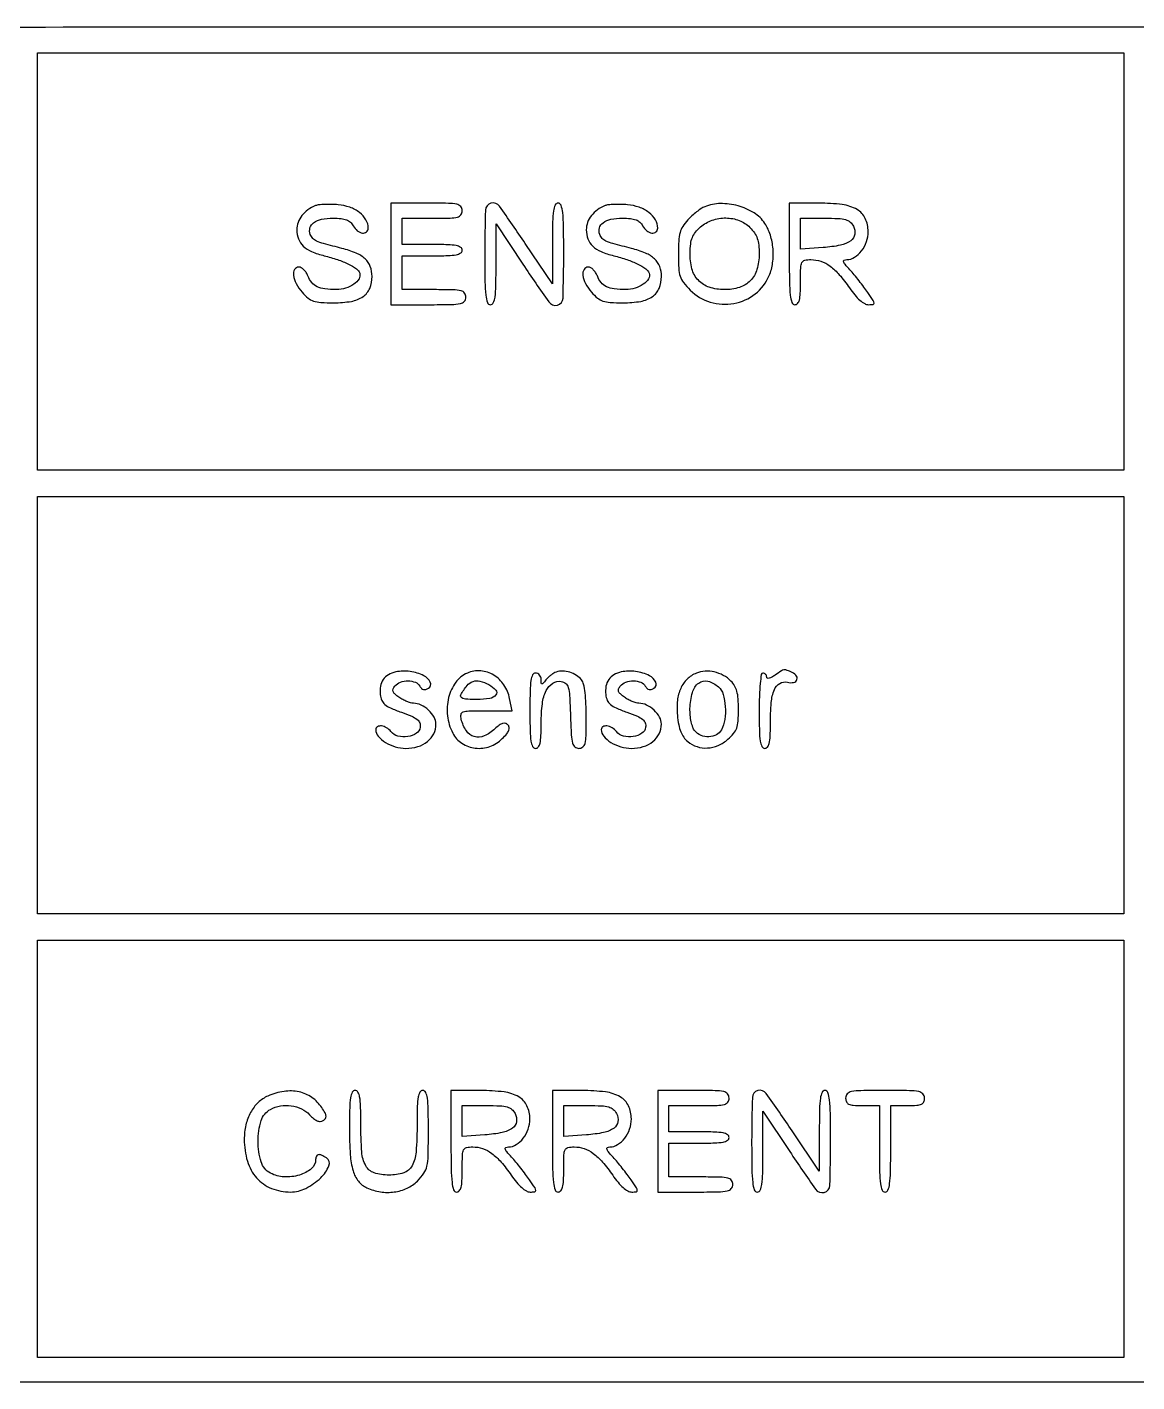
# Model space of a CAD drawing. Header units: millimetres. Extents: x 9982696 to 10277415, y 3207660 to 3335318.
# Drawn here: x 10019571.51 to 10019608.98, y 3333606.52 to 3333652.25 of the extents above; entities that cross this region are included whole.
import ezdxf

# ---------------------------------------------------------------- set-up
doc = ezdxf.new("R2010")
doc.units = ezdxf.units.MM
doc.header["$LTSCALE"] = 2

msp = doc.modelspace()

# ---------------------------------------------------------------- linework, layer by layer
for points in [[(10019533.596, 3333652.113, 0.090753), (10019533.571, 3333651.979, 0.000019), (10019533.563, 3333645.328, 0.000412), (10019533.56, 3333637.96, 0.00025), (10019533.568, 3333629.239), (10019533.6, 3333606.524), (10019671.731, 3333606.524), (10019809.862, 3333606.524), (10019809.862, 3333629.366), (10019809.862, 3333652.208), (10019671.759, 3333652.24, 0.000044), (10019599.834, 3333652.25, 0.000244), (10019561.289, 3333652.233, 0.000006), (10019533.733, 3333652.208, 0.311129)], [(10019581.251, 3333646.224, 0.060217), (10019580.991, 3333646.08, 0.071639), (10019580.789, 3333645.886, 0.077272), (10019580.661, 3333645.656, 0.088403), (10019580.617, 3333645.408, 0.090406), (10019580.673, 3333645.1, 0.113689), (10019580.833, 3333644.859, 0.089874), (10019581.116, 3333644.674, 0.039493), (10019581.543, 3333644.533, -0.020963), (10019581.991, 3333644.402, -0.033541), (10019582.36, 3333644.25, -0.038742), (10019582.628, 3333644.091, -0.160812), (10019582.738, 3333643.942, -0.223555), (10019582.715, 3333643.755, -0.099591), (10019582.54, 3333643.571, -0.079071), (10019582.263, 3333643.435, -0.074539), (10019581.951, 3333643.388, -0.029988), (10019581.562, 3333643.412, -0.082261), (10019581.299, 3333643.488, -0.109238), (10019581.118, 3333643.63, -0.081184), (10019580.991, 3333643.85, 0.052399), (10019580.933, 3333643.964, 0.05635), (10019580.854, 3333644.062, 0.063347), (10019580.766, 3333644.128, 0.130702), (10019580.683, 3333644.15, 0.264624), (10019580.54, 3333644.068, 0.16857), (10019580.501, 3333643.875, 0.092193), (10019580.593, 3333643.595, 0.052712), (10019580.796, 3333643.3, 0.04196), (10019580.994, 3333643.106, 0.0928), (10019581.178, 3333643.004, 0.066681), (10019581.424, 3333642.956, 0.014055), (10019581.862, 3333642.944, 0.041716), (10019582.456, 3333642.994, 0.109199), (10019582.85, 3333643.153, 0.145086), (10019583.075, 3333643.431, 0.098475), (10019583.155, 3333643.832, 0.088455), (10019583.095, 3333644.167, 0.117278), (10019582.925, 3333644.423, 0.089846), (10019582.618, 3333644.621, 0.035456), (10019582.14, 3333644.78, -0.003231), (10019581.517, 3333644.944, -0.037516), (10019581.279, 3333645.027, -0.101842), (10019581.154, 3333645.116, -0.096491), (10019581.071, 3333645.249, -0.159941), (10019581.06, 3333645.471, -0.171164), (10019581.183, 3333645.649, -0.109625), (10019581.448, 3333645.763, -0.047028), (10019581.833, 3333645.799, -0.022349), (10019582.111, 3333645.787, -0.066236), (10019582.296, 3333645.745, -0.0948), (10019582.425, 3333645.667, -0.087066), (10019582.52, 3333645.546, 0.096491), (10019582.657, 3333645.378, 0.136616), (10019582.832, 3333645.299, 0.219852), (10019582.969, 3333645.338, 0.217507), (10019583.028, 3333645.468, 0.136773), (10019582.951, 3333645.744, 0.093123), (10019582.732, 3333645.989, 0.07938), (10019582.403, 3333646.168, 0.063835), (10019582.008, 3333646.253, 0.014689), (10019581.777, 3333646.265, 0.015891), (10019581.552, 3333646.264, 0.015561), (10019581.36, 3333646.25, 0.070678)], [(10019583.789, 3333644.594), (10019583.789, 3333642.881), (10019585.058, 3333642.881, 0.003852), (10019585.837, 3333642.887, 0.045528), (10019586.137, 3333642.919, 0.160003), (10019586.274, 3333642.996, 0.186821), (10019586.327, 3333643.134, 0.165398), (10019586.281, 3333643.272, 0.1727), (10019586.161, 3333643.349, 0.052938), (10019585.9, 3333643.382, 0.004884), (10019585.249, 3333643.388), (10019584.17, 3333643.388), (10019584.17, 3333643.959), (10019584.17, 3333644.53), (10019585.185, 3333644.53, 0.006994), (10019585.717, 3333644.538, 0.039364), (10019586, 3333644.568, 0.093584), (10019586.148, 3333644.626, 0.258593), (10019586.2, 3333644.721, 0.258593), (10019586.148, 3333644.816, 0.093584), (10019586, 3333644.873, 0.039364), (10019585.717, 3333644.904, 0.006994), (10019585.185, 3333644.911), (10019584.17, 3333644.911), (10019584.17, 3333645.355), (10019584.17, 3333645.799), (10019585.185, 3333645.799, 0.005351), (10019585.795, 3333645.806, 0.055952), (10019586.042, 3333645.839, 0.176663), (10019586.156, 3333645.916, 0.157888), (10019586.2, 3333646.053, 0.179874), (10019586.149, 3333646.191, 0.16431), (10019586.018, 3333646.269, 0.047763), (10019585.731, 3333646.301, 0.004147), (10019584.995, 3333646.307), (10019583.789, 3333646.307)], [(10019586.962, 3333644.594, 0.003511), (10019586.968, 3333643.657, 0.024158), (10019586.997, 3333643.198, 0.054088), (10019587.052, 3333642.953, 0.32143), (10019587.152, 3333642.881, 0.295591), (10019587.25, 3333642.944, 0.070627), (10019587.307, 3333643.14, 0.029967), (10019587.336, 3333643.511, 0.004699), (10019587.343, 3333644.245), (10019587.344, 3333645.609), (10019588.25, 3333644.245, 0.007363), (10019589.12, 3333642.976, 0.310252), (10019589.414, 3333642.867, 0.334325), (10019589.603, 3333643.103, 0.008), (10019589.627, 3333644.594, 0.003511), (10019589.62, 3333645.53, 0.024158), (10019589.592, 3333645.99, 0.054088), (10019589.537, 3333646.235, 0.32143), (10019589.436, 3333646.307, 0.295229), (10019589.338, 3333646.244, 0.070972), (10019589.282, 3333646.049, 0.030067), (10019589.253, 3333645.679, 0.004714), (10019589.246, 3333644.947), (10019589.246, 3333643.588), (10019588.329, 3333644.947, 0.007121), (10019587.457, 3333646.201, 0.309856), (10019587.169, 3333646.306, 0.333307), (10019586.985, 3333646.075, 0.007727)], [(10019591.023, 3333646.224, 0.060217), (10019590.762, 3333646.08, 0.071639), (10019590.56, 3333645.886, 0.077272), (10019590.432, 3333645.656, 0.088403), (10019590.388, 3333645.408, 0.090406), (10019590.444, 3333645.1, 0.113689), (10019590.605, 3333644.859, 0.089874), (10019590.888, 3333644.674, 0.039493), (10019591.314, 3333644.533, -0.020963), (10019591.763, 3333644.402, -0.033541), (10019592.131, 3333644.25, -0.038742), (10019592.399, 3333644.091, -0.160812), (10019592.509, 3333643.942, -0.223555), (10019592.487, 3333643.755, -0.099591), (10019592.312, 3333643.571, -0.079071), (10019592.034, 3333643.435, -0.074539), (10019591.722, 3333643.388, -0.029988), (10019591.333, 3333643.412, -0.082261), (10019591.07, 3333643.488, -0.109238), (10019590.89, 3333643.63, -0.081184), (10019590.762, 3333643.85, 0.052399), (10019590.704, 3333643.964, 0.05635), (10019590.625, 3333644.062, 0.063347), (10019590.537, 3333644.128, 0.130702), (10019590.455, 3333644.15, 0.264624), (10019590.312, 3333644.068, 0.16857), (10019590.272, 3333643.875, 0.092193), (10019590.364, 3333643.595, 0.052712), (10019590.568, 3333643.3, 0.04196), (10019590.765, 3333643.106, 0.0928), (10019590.949, 3333643.004, 0.066681), (10019591.195, 3333642.956, 0.014055), (10019591.633, 3333642.944, 0.041716), (10019592.227, 3333642.994, 0.109199), (10019592.622, 3333643.153, 0.145086), (10019592.846, 3333643.431, 0.098475), (10019592.926, 3333643.832, 0.088455), (10019592.867, 3333644.167, 0.117278), (10019592.696, 3333644.423, 0.089846), (10019592.389, 3333644.621, 0.035456), (10019591.911, 3333644.78, -0.003231), (10019591.288, 3333644.944, -0.037516), (10019591.05, 3333645.027, -0.101842), (10019590.925, 3333645.116, -0.096491), (10019590.842, 3333645.249, -0.159941), (10019590.831, 3333645.471, -0.171164), (10019590.955, 3333645.649, -0.109625), (10019591.219, 3333645.763, -0.047028), (10019591.605, 3333645.799, -0.022349), (10019591.882, 3333645.787, -0.066236), (10019592.067, 3333645.745, -0.0948), (10019592.196, 3333645.667, -0.087066), (10019592.292, 3333645.546, 0.096491), (10019592.429, 3333645.378, 0.136616), (10019592.603, 3333645.299, 0.219852), (10019592.74, 3333645.338, 0.217507), (10019592.799, 3333645.468, 0.136773), (10019592.722, 3333645.744, 0.093123), (10019592.503, 3333645.989, 0.07938), (10019592.174, 3333646.168, 0.063835), (10019591.779, 3333646.253, 0.014689), (10019591.548, 3333646.265, 0.015891), (10019591.323, 3333646.264, 0.015561), (10019591.131, 3333646.25, 0.070678)], [(10019594.386, 3333646.186, 0.04915), (10019594.266, 3333646.122, 0.018696), (10019594.113, 3333646.012, 0.018303), (10019593.955, 3333645.878, 0.021342), (10019593.814, 3333645.74, 0.045851), (10019593.648, 3333645.524, 0.074426), (10019593.555, 3333645.313, 0.053363), (10019593.51, 3333645.037, 0.013785), (10019593.497, 3333644.586, 0.013407), (10019593.51, 3333644.104, 0.066453), (10019593.56, 3333643.839, 0.085882), (10019593.673, 3333643.628, 0.030926), (10019593.898, 3333643.373, 0.123024), (10019594.576, 3333642.966, 0.119883), (10019595.373, 3333642.921, 0.12141), (10019596.094, 3333643.245, 0.12826), (10019596.564, 3333643.862, 0.065408), (10019596.681, 3333644.294, 0.054356), (10019596.693, 3333644.769, 0.054823), (10019596.603, 3333645.232, 0.069681), (10019596.417, 3333645.624, 0.109617), (10019596.053, 3333645.979, 0.071232), (10019595.512, 3333646.216, 0.069918), (10019594.915, 3333646.294, 0.095934)], [(10019597.241, 3333644.594, 0.003511), (10019597.247, 3333643.657, 0.024158), (10019597.276, 3333643.198, 0.054088), (10019597.33, 3333642.953, 0.32143), (10019597.431, 3333642.881, 0.222027), (10019597.523, 3333642.924, 0.113455), (10019597.582, 3333643.039, 0.050675), (10019597.613, 3333643.257, 0.010614), (10019597.621, 3333643.642, -0.006964), (10019597.628, 3333644.135, -0.101771), (10019597.668, 3333644.303, -0.233601), (10019597.764, 3333644.38, -0.054883), (10019597.974, 3333644.403, -0.083449), (10019598.309, 3333644.347, -0.075478), (10019598.62, 3333644.184, -0.057753), (10019598.932, 3333643.893, -0.025765), (10019599.275, 3333643.446, 0.023055), (10019599.455, 3333643.209, 0.039144), (10019599.629, 3333643.031, 0.0484), (10019599.788, 3333642.916, 0.132267), (10019599.92, 3333642.881, 0.036299), (10019600.071, 3333642.892, 0.390702), (10019600.106, 3333642.935, 0.129866), (10019600.078, 3333643.019, 0.005097), (10019599.894, 3333643.293, 0.010695), (10019599.762, 3333643.476, 0.006558), (10019599.6, 3333643.687, 0.006573), (10019599.434, 3333643.891, 0.011637), (10019599.29, 3333644.055, -0.01019), (10019599.124, 3333644.244, -0.101873), (10019599.073, 3333644.336, -0.377986), (10019599.095, 3333644.385, -0.105745), (10019599.184, 3333644.403, 0.143725), (10019599.443, 3333644.48, 0.086802), (10019599.68, 3333644.698, 0.078876), (10019599.848, 3333645.008, 0.084856), (10019599.906, 3333645.346, 0.11032), (10019599.806, 3333645.792, 0.153262), (10019599.531, 3333646.091, 0.100172), (10019599.033, 3333646.258, 0.030916), (10019598.239, 3333646.307), (10019597.241, 3333646.307)], [(10019595.914, 3333645.488, -0.045944), (10019596.066, 3333645.306, -0.066727), (10019596.16, 3333645.119, -0.0579), (10019596.21, 3333644.895, -0.02598), (10019596.226, 3333644.594, -0.071565), (10019596.15, 3333644.071, -0.122589), (10019595.929, 3333643.692, -0.124644), (10019595.559, 3333643.466, -0.075413), (10019595.048, 3333643.388, -0.078935), (10019594.54, 3333643.469, -0.126641), (10019594.172, 3333643.703, -0.12268), (10019593.955, 3333644.093, -0.071451), (10019593.891, 3333644.626, -0.02538), (10019593.913, 3333644.935, -0.06559), (10019593.969, 3333645.151, -0.075721), (10019594.074, 3333645.327, -0.043245), (10019594.247, 3333645.504, -0.093602), (10019594.641, 3333645.732, -0.086898), (10019595.102, 3333645.808, -0.08907), (10019595.552, 3333645.723, -0.105484)], [(10019599.406, 3333645.531, -0.161464), (10019599.454, 3333645.256, -0.204201), (10019599.32, 3333645.038, -0.105485), (10019598.97, 3333644.888, -0.030896), (10019598.387, 3333644.809), (10019597.621, 3333644.754), (10019597.621, 3333645.277), (10019597.621, 3333645.799), (10019598.442, 3333645.799, -0.010323), (10019598.9, 3333645.79, -0.057667), (10019599.142, 3333645.752, -0.109364), (10019599.293, 3333645.671, -0.093261)], [(10019583.957, 3333630.485, 0.079421), (10019583.706, 3333630.391, 0.112818), (10019583.531, 3333630.23, 0.109215), (10019583.439, 3333630.005, 0.070976), (10019583.431, 3333629.723, 0.072954), (10019583.484, 3333629.527, 0.117647), (10019583.587, 3333629.388, 0.072954), (10019583.778, 3333629.271, 0.015296), (10019584.145, 3333629.126, -0.013549), (10019584.5, 3333628.988, -0.069403), (10019584.681, 3333628.88, -0.137262), (10019584.764, 3333628.765, -0.123484), (10019584.779, 3333628.618, -0.216373), (10019584.651, 3333628.416, -0.107543), (10019584.361, 3333628.306, -0.098782), (10019584.031, 3333628.322, -0.159413), (10019583.795, 3333628.471, 0.084109), (10019583.645, 3333628.6, 0.102088), (10019583.47, 3333628.662, 0.164034), (10019583.337, 3333628.636, 0.270293), (10019583.282, 3333628.541, 0.176918), (10019583.363, 3333628.317, 0.078101), (10019583.605, 3333628.108, 0.068352), (10019583.939, 3333627.958, 0.071525), (10019584.297, 3333627.906, 0.072598), (10019584.7, 3333627.965, 0.097343), (10019585.026, 3333628.137, 0.109585), (10019585.237, 3333628.4, 0.114538), (10019585.312, 3333628.724, 0.130834), (10019585.248, 3333628.963, 0.075985), (10019585.062, 3333629.198, 0.074431), (10019584.809, 3333629.37, 0.112948), (10019584.551, 3333629.429, -0.071849), (10019584.455, 3333629.443, -0.026771), (10019584.327, 3333629.489, -0.025866), (10019584.19, 3333629.554, -0.028411), (10019584.065, 3333629.631, -0.028123), (10019583.925, 3333629.742, -0.124603), (10019583.866, 3333629.828, -0.184918), (10019583.867, 3333629.913, -0.078354), (10019583.926, 3333630.012, -0.135043), (10019584.111, 3333630.141, -0.087192), (10019584.37, 3333630.185, -0.091549), (10019584.617, 3333630.137, -0.173891), (10019584.768, 3333630.006, 0.072673), (10019584.826, 3333629.931, 0.136171), (10019584.892, 3333629.895, 0.131274), (10019584.97, 3333629.897, 0.06526), (10019585.06, 3333629.938, 0.382279), (10019585.12, 3333630.141, 0.168243), (10019584.908, 3333630.357, 0.081088), (10019584.44, 3333630.501, 0.084504)], [(10019586.373, 3333630.448, 0.139038), (10019585.979, 3333630.137, 0.096905), (10019585.74, 3333629.62, 0.088518), (10019585.701, 3333629.006, 0.091175), (10019585.878, 3333628.424, 0.128642), (10019586.19, 3333628.077, 0.117713), (10019586.642, 3333627.914, 0.113237), (10019587.134, 3333627.969, 0.112336), (10019587.554, 3333628.234, 0.022585), (10019587.703, 3333628.397, 0.079212), (10019587.776, 3333628.519, 0.142089), (10019587.785, 3333628.616, 0.151061), (10019587.741, 3333628.701, 0.130224), (10019587.658, 3333628.75, 0.143763), (10019587.565, 3333628.748, 0.086734), (10019587.452, 3333628.69, 0.026106), (10019587.304, 3333628.565, -0.085198), (10019586.943, 3333628.326, -0.174961), (10019586.608, 3333628.303, -0.177305), (10019586.34, 3333628.499, -0.087768), (10019586.167, 3333628.89, -0.09867), (10019586.16, 3333629.052, -0.277647), (10019586.23, 3333629.136, -0.078804), (10019586.419, 3333629.17, -0.004902), (10019586.99, 3333629.175), (10019587.882, 3333629.175), (10019587.799, 3333629.587, 0.097816), (10019587.609, 3333630.049, 0.11058), (10019587.263, 3333630.379, 0.116621), (10019586.825, 3333630.52, 0.118206)], [(10019589.373, 3333630.482, 0.052153), (10019589.289, 3333630.442, 0.026739), (10019589.192, 3333630.376, 0.026249), (10019589.099, 3333630.297, 0.035673), (10019589.024, 3333630.215, -0.008596), (10019588.927, 3333630.097, -0.244098), (10019588.891, 3333630.082, -0.370903), (10019588.869, 3333630.105, -0.014584), (10019588.865, 3333630.23, 0.08745), (10019588.851, 3333630.312, 0.094445), (10019588.809, 3333630.381, 0.100127), (10019588.748, 3333630.428, 0.111976), (10019588.675, 3333630.444, 0.286822), (10019588.578, 3333630.384, 0.076301), (10019588.521, 3333630.201, 0.032071), (10019588.492, 3333629.854, 0.005163), (10019588.485, 3333629.175, 0.005163), (10019588.492, 3333628.497, 0.032071), (10019588.521, 3333628.15, 0.076301), (10019588.578, 3333627.967, 0.286822), (10019588.675, 3333627.906, 0.237328), (10019588.768, 3333627.953, 0.10562), (10019588.827, 3333628.082, 0.045624), (10019588.858, 3333628.324, 0.00886), (10019588.865, 3333628.767, -0.031138), (10019588.906, 3333629.414, -0.081899), (10019589.037, 3333629.859, -0.138079), (10019589.254, 3333630.103, -0.179939), (10019589.544, 3333630.166, -0.140923), (10019589.695, 3333630.099, -0.152626), (10019589.781, 3333629.963, -0.052519), (10019589.825, 3333629.689, -0.005128), (10019589.854, 3333629.017, 0.005091), (10019589.882, 3333628.359, 0.04962), (10019589.924, 3333628.084, 0.154511), (10019590.005, 3333627.956, 0.178333), (10019590.139, 3333627.906, 0.169191), (10019590.273, 3333627.953, 0.168724), (10019590.349, 3333628.073, 0.052852), (10019590.382, 3333628.331, 0.005142), (10019590.388, 3333628.961, 0.011505), (10019590.378, 3333629.412, 0.019901), (10019590.346, 3333629.786, 0.021414), (10019590.297, 3333630.074, 0.114229), (10019590.23, 3333630.217, 0.08609), (10019590.06, 3333630.369, 0.06536), (10019589.833, 3333630.474, 0.066116), (10019589.59, 3333630.515, 0.093585)], [(10019591.571, 3333630.485, 0.079421), (10019591.32, 3333630.391, 0.112818), (10019591.145, 3333630.23, 0.109215), (10019591.053, 3333630.005, 0.070976), (10019591.045, 3333629.723, 0.072954), (10019591.098, 3333629.527, 0.117647), (10019591.201, 3333629.388, 0.072954), (10019591.392, 3333629.271, 0.015296), (10019591.759, 3333629.126, -0.013549), (10019592.114, 3333628.988, -0.069403), (10019592.295, 3333628.88, -0.137262), (10019592.378, 3333628.765, -0.123484), (10019592.393, 3333628.618, -0.216373), (10019592.265, 3333628.416, -0.107543), (10019591.975, 3333628.306, -0.098782), (10019591.645, 3333628.322, -0.159413), (10019591.409, 3333628.471, 0.084109), (10019591.259, 3333628.6, 0.102088), (10019591.084, 3333628.662, 0.164034), (10019590.951, 3333628.636, 0.270293), (10019590.896, 3333628.541, 0.176918), (10019590.977, 3333628.317, 0.078101), (10019591.219, 3333628.108, 0.068352), (10019591.553, 3333627.958, 0.071525), (10019591.911, 3333627.906, 0.072598), (10019592.314, 3333627.965, 0.097343), (10019592.64, 3333628.137, 0.109585), (10019592.851, 3333628.4, 0.114538), (10019592.926, 3333628.724, 0.130834), (10019592.862, 3333628.963, 0.075985), (10019592.676, 3333629.198, 0.074431), (10019592.423, 3333629.37, 0.112948), (10019592.165, 3333629.429, -0.071849), (10019592.069, 3333629.443, -0.026771), (10019591.941, 3333629.489, -0.025866), (10019591.804, 3333629.554, -0.028411), (10019591.679, 3333629.631, -0.028123), (10019591.539, 3333629.742, -0.124603), (10019591.48, 3333629.828, -0.184918), (10019591.481, 3333629.913, -0.078354), (10019591.54, 3333630.012, -0.135043), (10019591.725, 3333630.141, -0.087192), (10019591.984, 3333630.185, -0.091549), (10019592.231, 3333630.137, -0.173891), (10019592.382, 3333630.006, 0.072673), (10019592.44, 3333629.931, 0.136171), (10019592.506, 3333629.895, 0.131274), (10019592.584, 3333629.897, 0.06526), (10019592.674, 3333629.938, 0.382279), (10019592.734, 3333630.141, 0.168243), (10019592.522, 3333630.357, 0.081088), (10019592.054, 3333630.501, 0.084504)], [(10019594.107, 3333630.446, 0.094548), (10019593.792, 3333630.24, 0.094864), (10019593.576, 3333629.932, 0.08098), (10019593.466, 3333629.524, 0.049199), (10019593.465, 3333629.023, 0.021971), (10019593.51, 3333628.703, 0.047481), (10019593.578, 3333628.464, 0.060553), (10019593.677, 3333628.281, 0.068802), (10019593.812, 3333628.137, 0.091399), (10019594.127, 3333627.965, 0.093272), (10019594.481, 3333627.919, 0.08906), (10019594.84, 3333628.004, 0.074921), (10019595.172, 3333628.213, 0.041033), (10019595.363, 3333628.407, 0.089736), (10019595.466, 3333628.588, 0.06829), (10019595.514, 3333628.824, 0.016418), (10019595.528, 3333629.224, 0.017624), (10019595.515, 3333629.582, 0.047369), (10019595.473, 3333629.832, 0.064891), (10019595.396, 3333630.021, 0.068926), (10019595.274, 3333630.179, 0.070119), (10019595.015, 3333630.37, 0.068001), (10019594.711, 3333630.485, 0.07018), (10019594.397, 3333630.512, 0.084194)], [(10019596.761, 3333630.374, -0.029426), (10019596.652, 3333630.306, -0.068119), (10019596.561, 3333630.272, -0.143156), (10019596.503, 3333630.276, -0.315737), (10019596.479, 3333630.31, 0.093544), (10019596.47, 3333630.362, 0.096483), (10019596.442, 3333630.405, 0.099127), (10019596.401, 3333630.434, 0.104818), (10019596.352, 3333630.444, 0.371083), (10019596.298, 3333630.398, 0.012451), (10019596.26, 3333630.096, 0.016864), (10019596.234, 3333629.693, 0.008055), (10019596.226, 3333629.175, 0.005163), (10019596.233, 3333628.497, 0.032071), (10019596.262, 3333628.15, 0.076301), (10019596.319, 3333627.967, 0.286822), (10019596.416, 3333627.906, 0.23076), (10019596.508, 3333627.952, 0.109085), (10019596.567, 3333628.074, 0.047729), (10019596.598, 3333628.306, 0.009561), (10019596.606, 3333628.723, -0.01974), (10019596.635, 3333629.451, -0.076595), (10019596.738, 3333629.889, -0.164718), (10019596.921, 3333630.101, -0.19724), (10019597.179, 3333630.138, 0.111654), (10019597.389, 3333630.133, 0.271563), (10019597.501, 3333630.233, 0.273586), (10019597.468, 3333630.378, 0.112329), (10019597.294, 3333630.494, 0.013042), (10019597.127, 3333630.553, 0.135023), (10019597.055, 3333630.557, 0.092814), (10019596.981, 3333630.525, 0.004554)], [(10019587.097, 3333630.059, -0.085659), (10019587.333, 3333629.875, -0.366461), (10019587.339, 3333629.711, -0.189426), (10019587.132, 3333629.59, -0.038646), (10019586.701, 3333629.556, -0.011494), (10019586.391, 3333629.563, -0.058615), (10019586.221, 3333629.591, -0.180691), (10019586.151, 3333629.643, -0.280796), (10019586.149, 3333629.715, -0.041771), (10019586.362, 3333630.024, -0.134751), (10019586.564, 3333630.167, -0.152549), (10019586.795, 3333630.178, -0.058691)], [(10019594.851, 3333629.981, -0.139722), (10019595.008, 3333629.73, -0.052676), (10019595.08, 3333629.319, -0.051775), (10019595.065, 3333628.88, -0.088711), (10019594.952, 3333628.533, -0.148089), (10019594.783, 3333628.364, -0.113442), (10019594.53, 3333628.295, -0.107773), (10019594.262, 3333628.343, -0.12267), (10019594.052, 3333628.497, -0.090347), (10019593.986, 3333628.615, -0.030278), (10019593.933, 3333628.806, -0.028985), (10019593.898, 3333629.029, -0.029324), (10019593.89, 3333629.254, -0.062755), (10019593.97, 3333629.792, -0.164079), (10019594.187, 3333630.111, -0.23011), (10019594.497, 3333630.172, -0.120176)], [(10019579.642, 3333616.173, 0.088841), (10019579.31, 3333615.952, 0.076309), (10019579.055, 3333615.619, 0.069652), (10019578.895, 3333615.196, 0.055885), (10019578.84, 3333614.711, 0.072168), (10019578.947, 3333613.975, 0.108593), (10019579.259, 3333613.409, 0.117767), (10019579.758, 3333613.057, 0.095549), (10019580.403, 3333612.932, 0.117503), (10019580.916, 3333613.055, 0.073808), (10019581.422, 3333613.412, 0.102186), (10019581.699, 3333613.814, 0.366981), (10019581.613, 3333614.089, 0.035146), (10019581.45, 3333614.177, 0.146806), (10019581.34, 3333614.192, 0.25288), (10019581.275, 3333614.142, 0.105709), (10019581.251, 3333614.031, -0.223201), (10019581.106, 3333613.722, -0.100023), (10019580.703, 3333613.505, -0.08585), (10019580.185, 3333613.442, -0.111068), (10019579.725, 3333613.569, -0.198029), (10019579.411, 3333613.95, -0.074633), (10019579.307, 3333614.646, -0.074618), (10019579.412, 3333615.342, -0.197744), (10019579.726, 3333615.723, -0.082058), (10019580.063, 3333615.837, -0.075133), (10019580.43, 3333615.842, -0.077148), (10019580.773, 3333615.74, -0.095119), (10019581.042, 3333615.542, 0.031653), (10019581.179, 3333615.412, 0.07121), (10019581.3, 3333615.337, 0.102505), (10019581.407, 3333615.315, 0.140269), (10019581.502, 3333615.341, 0.094286), (10019581.579, 3333615.412, 0.18781), (10019581.601, 3333615.491, 0.101857), (10019581.567, 3333615.6, 0.018156), (10019581.457, 3333615.782, 0.096554), (10019581.124, 3333616.124, 0.09878), (10019580.69, 3333616.311, 0.08997), (10019580.184, 3333616.328, 0.065902)], [(10019582.393, 3333615.096, 0.014334), (10019582.419, 3333614.191, 0.056808), (10019582.514, 3333613.644, 0.098628), (10019582.694, 3333613.299, 0.116956), (10019582.984, 3333613.073, 0.069366), (10019583.438, 3333612.938, 0.071315), (10019583.907, 3333612.935, 0.07458), (10019584.339, 3333613.06, 0.08857), (10019584.687, 3333613.303, 0.045009), (10019584.906, 3333613.565, 0.098379), (10019585.009, 3333613.803, 0.04862), (10019585.05, 3333614.156, 0.004727), (10019585.058, 3333615.016, 0.004795), (10019585.051, 3333615.738, 0.030434), (10019585.022, 3333616.103, 0.071967), (10019584.966, 3333616.296, 0.293667), (10019584.868, 3333616.359, 0.270034), (10019584.772, 3333616.303, 0.086315), (10019584.715, 3333616.141, 0.036247), (10019584.684, 3333615.835, 0.006201), (10019584.676, 3333615.248, -0.016738), (10019584.642, 3333614.28, -0.107888), (10019584.506, 3333613.813, -0.193144), (10019584.226, 3333613.581, -0.077429), (10019583.726, 3333613.503, -0.077429), (10019583.226, 3333613.581, -0.193144), (10019582.946, 3333613.813, -0.107888), (10019582.81, 3333614.28, -0.016738), (10019582.776, 3333615.248, 0.006201), (10019582.768, 3333615.835, 0.036247), (10019582.737, 3333616.141, 0.086315), (10019582.68, 3333616.303, 0.270034), (10019582.584, 3333616.359, 0.28624), (10019582.487, 3333616.298, 0.076667), (10019582.43, 3333616.116, 0.032212), (10019582.4, 3333615.771, 0.005195)], [(10019585.82, 3333614.645, 0.003511), (10019585.826, 3333613.709, 0.024158), (10019585.855, 3333613.25, 0.054088), (10019585.909, 3333613.004, 0.32143), (10019586.01, 3333612.932, 0.222027), (10019586.102, 3333612.975, 0.113455), (10019586.161, 3333613.091, 0.050675), (10019586.192, 3333613.308, 0.010614), (10019586.2, 3333613.694, -0.006964), (10019586.207, 3333614.186, -0.101771), (10019586.247, 3333614.355, -0.233601), (10019586.343, 3333614.432, -0.054883), (10019586.553, 3333614.455, -0.083449), (10019586.888, 3333614.399, -0.075478), (10019587.199, 3333614.235, -0.057753), (10019587.511, 3333613.944, -0.025765), (10019587.854, 3333613.498, 0.023055), (10019588.034, 3333613.26, 0.039144), (10019588.208, 3333613.082, 0.0484), (10019588.367, 3333612.968, 0.132267), (10019588.499, 3333612.932, 0.036299), (10019588.65, 3333612.943, 0.390702), (10019588.685, 3333612.987, 0.129866), (10019588.657, 3333613.071, 0.005097), (10019588.473, 3333613.345, 0.010695), (10019588.341, 3333613.528, 0.006558), (10019588.179, 3333613.738, 0.006573), (10019588.013, 3333613.943, 0.011637), (10019587.869, 3333614.106, -0.01019), (10019587.703, 3333614.295, -0.101873), (10019587.652, 3333614.388, -0.377986), (10019587.674, 3333614.436, -0.105745), (10019587.763, 3333614.455, 0.143725), (10019588.022, 3333614.531, 0.086802), (10019588.259, 3333614.749, 0.078876), (10019588.427, 3333615.059, 0.084856), (10019588.485, 3333615.398, 0.11032), (10019588.385, 3333615.843, 0.153262), (10019588.11, 3333616.143, 0.100172), (10019587.612, 3333616.309, 0.030916), (10019586.818, 3333616.359), (10019585.82, 3333616.359)], [(10019589.246, 3333614.645, 0.003511), (10019589.253, 3333613.709, 0.024158), (10019589.281, 3333613.25, 0.054088), (10019589.336, 3333613.004, 0.32143), (10019589.436, 3333612.932, 0.222027), (10019589.528, 3333612.975, 0.113455), (10019589.587, 3333613.091, 0.050675), (10019589.619, 3333613.308, 0.010614), (10019589.627, 3333613.694, -0.006964), (10019589.634, 3333614.186, -0.101771), (10019589.673, 3333614.355, -0.233601), (10019589.769, 3333614.432, -0.054883), (10019589.979, 3333614.455, -0.083449), (10019590.314, 3333614.399, -0.075478), (10019590.625, 3333614.235, -0.057753), (10019590.938, 3333613.944, -0.025765), (10019591.28, 3333613.498, 0.023055), (10019591.46, 3333613.26, 0.039144), (10019591.634, 3333613.082, 0.0484), (10019591.793, 3333612.968, 0.132267), (10019591.926, 3333612.932, 0.036299), (10019592.076, 3333612.943, 0.390702), (10019592.111, 3333612.987, 0.129866), (10019592.083, 3333613.071, 0.005097), (10019591.899, 3333613.345, 0.010695), (10019591.768, 3333613.528, 0.006558), (10019591.605, 3333613.738, 0.006573), (10019591.439, 3333613.943, 0.011637), (10019591.296, 3333614.106, -0.01019), (10019591.129, 3333614.295, -0.101873), (10019591.079, 3333614.388, -0.377986), (10019591.101, 3333614.436, -0.105745), (10019591.189, 3333614.455, 0.143725), (10019591.448, 3333614.531, 0.086802), (10019591.686, 3333614.749, 0.078876), (10019591.853, 3333615.059, 0.084856), (10019591.911, 3333615.398, 0.11032), (10019591.811, 3333615.843, 0.153262), (10019591.536, 3333616.143, 0.100172), (10019591.038, 3333616.309, 0.030916), (10019590.244, 3333616.359), (10019589.246, 3333616.359)], [(10019592.799, 3333614.645), (10019592.799, 3333612.932), (10019594.068, 3333612.932, 0.003852), (10019594.847, 3333612.938, 0.045528), (10019595.147, 3333612.97, 0.160003), (10019595.284, 3333613.048, 0.186821), (10019595.337, 3333613.186, 0.165398), (10019595.291, 3333613.323, 0.1727), (10019595.171, 3333613.401, 0.052938), (10019594.91, 3333613.434, 0.004884), (10019594.259, 3333613.44), (10019593.18, 3333613.44), (10019593.18, 3333614.011), (10019593.18, 3333614.582), (10019594.195, 3333614.582, 0.006994), (10019594.727, 3333614.589, 0.039364), (10019595.009, 3333614.62, 0.093584), (10019595.158, 3333614.678, 0.258593), (10019595.21, 3333614.772, 0.258593), (10019595.158, 3333614.867, 0.093584), (10019595.009, 3333614.925, 0.039364), (10019594.727, 3333614.955, 0.006994), (10019594.195, 3333614.963), (10019593.18, 3333614.963), (10019593.18, 3333615.407), (10019593.18, 3333615.851), (10019594.195, 3333615.851, 0.005351), (10019594.804, 3333615.858, 0.055952), (10019595.052, 3333615.891, 0.176663), (10019595.166, 3333615.968, 0.157888), (10019595.21, 3333616.105, 0.179874), (10019595.159, 3333616.243, 0.16431), (10019595.028, 3333616.32, 0.047763), (10019594.741, 3333616.352, 0.004147), (10019594.005, 3333616.359), (10019592.799, 3333616.359)], [(10019595.972, 3333614.645, 0.003511), (10019595.978, 3333613.709, 0.024158), (10019596.007, 3333613.25, 0.054088), (10019596.061, 3333613.004, 0.32143), (10019596.162, 3333612.932, 0.295591), (10019596.26, 3333612.996, 0.070627), (10019596.316, 3333613.191, 0.029967), (10019596.346, 3333613.563, 0.004699), (10019596.353, 3333614.296), (10019596.354, 3333615.661), (10019597.26, 3333614.296, 0.007363), (10019598.13, 3333613.027, 0.310252), (10019598.424, 3333612.919, 0.334325), (10019598.613, 3333613.154, 0.008), (10019598.637, 3333614.645, 0.003511), (10019598.63, 3333615.582, 0.024158), (10019598.601, 3333616.041, 0.054088), (10019598.547, 3333616.286, 0.32143), (10019598.446, 3333616.359, 0.295229), (10019598.348, 3333616.295, 0.070972), (10019598.292, 3333616.1, 0.030067), (10019598.263, 3333615.73, 0.004714), (10019598.256, 3333614.999), (10019598.256, 3333613.639), (10019597.339, 3333614.999, 0.007121), (10019596.467, 3333616.253, 0.309856), (10019596.179, 3333616.357, 0.333307), (10019595.995, 3333616.127, 0.007727)], [(10019599.144, 3333616.105, 0.102588), (10019599.172, 3333615.973, 0.188085), (10019599.247, 3333615.897, 0.090841), (10019599.401, 3333615.86, 0.013964), (10019599.715, 3333615.851), (10019600.286, 3333615.851), (10019600.286, 3333614.392, 0.004301), (10019600.293, 3333613.602, 0.028132), (10019600.322, 3333613.207, 0.065619), (10019600.378, 3333612.998, 0.303591), (10019600.477, 3333612.932, 0.303591), (10019600.575, 3333612.998, 0.065619), (10019600.631, 3333613.207, 0.028132), (10019600.66, 3333613.602, 0.004301), (10019600.667, 3333614.392), (10019600.667, 3333615.851), (10019601.238, 3333615.851, 0.013964), (10019601.553, 3333615.86, 0.090841), (10019601.706, 3333615.897, 0.188085), (10019601.782, 3333615.973, 0.102588), (10019601.809, 3333616.105, 0.193568), (10019601.753, 3333616.244, 0.15568), (10019601.611, 3333616.321, 0.043488), (10019601.297, 3333616.353, 0.003595), (10019600.477, 3333616.359, 0.003595), (10019599.656, 3333616.353, 0.043488), (10019599.343, 3333616.321, 0.15568), (10019599.2, 3333616.244, 0.193568)], [(10019587.985, 3333615.582, -0.161464), (10019588.033, 3333615.307, -0.204201), (10019587.899, 3333615.09, -0.105485), (10019587.549, 3333614.939, -0.030896), (10019586.966, 3333614.861), (10019586.2, 3333614.805), (10019586.2, 3333615.328), (10019586.2, 3333615.851), (10019587.021, 3333615.851, -0.010323), (10019587.479, 3333615.842, -0.057667), (10019587.721, 3333615.803, -0.109364), (10019587.872, 3333615.723, -0.093261)], [(10019591.411, 3333615.582, -0.161464), (10019591.459, 3333615.307, -0.204201), (10019591.325, 3333615.09, -0.105485), (10019590.975, 3333614.939, -0.030896), (10019590.392, 3333614.861), (10019589.627, 3333614.805), (10019589.627, 3333615.328), (10019589.627, 3333615.851), (10019590.447, 3333615.851, -0.010323), (10019590.905, 3333615.842, -0.057667), (10019591.147, 3333615.803, -0.109364), (10019591.298, 3333615.723, -0.093261)]]:
    msp.add_lwpolyline(points, format="xyb", close=True)
for points in [[(10019608.535, 3333644.34), (10019608.535, 3333637.297), (10019590.198, 3333637.297), (10019571.861, 3333637.297), (10019571.861, 3333644.34), (10019571.861, 3333651.383), (10019590.198, 3333651.383), (10019608.535, 3333651.383)], [(10019608.535, 3333629.366), (10019608.535, 3333622.323), (10019590.198, 3333622.323), (10019571.861, 3333622.323), (10019571.861, 3333629.366), (10019571.861, 3333636.409), (10019590.198, 3333636.409), (10019608.535, 3333636.409)], [(10019608.535, 3333614.392), (10019608.535, 3333607.349), (10019590.198, 3333607.349), (10019571.861, 3333607.349), (10019571.861, 3333614.392), (10019571.861, 3333621.435), (10019590.198, 3333621.435), (10019608.535, 3333621.435)]]:
    msp.add_lwpolyline(points, close=True)

doc.saveas('drawing.dxf')
